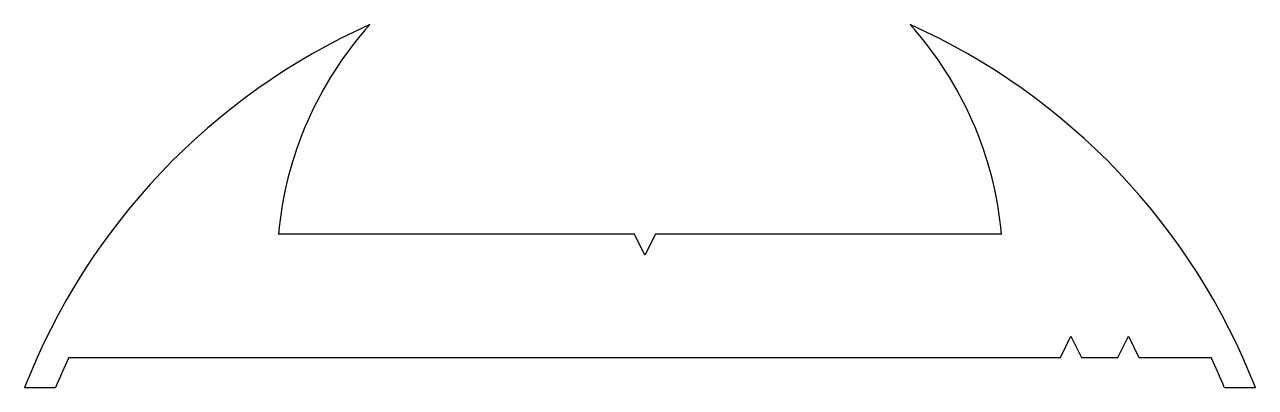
# Model space of a CAD drawing. Extents: x 871.6 to 892.1, y 621.2 to 627.2.
import ezdxf

# ---------------------------------------------------------------- set-up
doc = ezdxf.new("R2010")
doc.units = 0
doc.layers.add('RABOVI', color=1, linetype='CONTINUOUS')

msp = doc.modelspace()

# ---------------------------------------------------------------- linework, layer by layer
at = {"layer": 'RABOVI', "color": 0}
for p, q in [((881.755, 623.746), (875.828, 623.746)), ((881.93, 623.396), (881.755, 623.746)), ((882.105, 623.746), (881.93, 623.396)), ((887.87, 623.746), (882.105, 623.746)), ((888.85, 621.698), (889.025, 622.048)), ((889.025, 622.048), (889.2, 621.698)), ((889.808, 621.698), (889.983, 622.048)), ((889.983, 622.048), (890.158, 621.698)), ((872.34, 621.698), (888.85, 621.698)), ((889.2, 621.698), (889.808, 621.698)), ((890.158, 621.698), (891.359, 621.698)), ((871.602, 621.198), (872.119, 621.198)), ((891.58, 621.198), (892.096, 621.198))]:
    msp.add_line(p, q, dxfattribs=at)
for centre, radius, start, end in [((881.849, 617.198), 11, 114.1477, 158.6763), ((881.849, 623.198), 6.046, 138.1013, 174.8056), ((881.849, 617.198), 11, 21.3237, 65.8523), ((881.849, 623.198), 6.046, 5.1944, 41.8987), ((881.849, 617.198), 10.52, 154.6759, 157.6532), ((881.849, 617.198), 10.52, 22.3468, 25.3241)]:
    msp.add_arc(centre, radius, start, end, dxfattribs=at)

doc.saveas('drawing.dxf')
